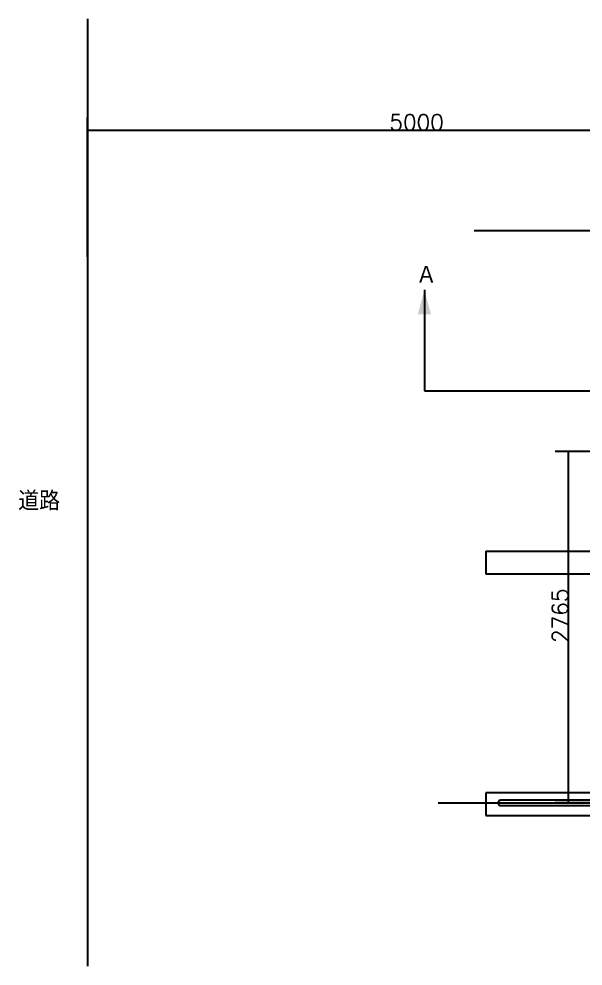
# Model space of a CAD drawing. Extents: x -22351 to 30820, y -9 to 16424.
# Drawn here: x -22351 to -17912, y 5613 to 13064 of the extents above; entities that cross this region are included whole.
import ezdxf

# ---------------------------------------------------------------- set-up
doc = ezdxf.new("R2010")
doc.units = 0
doc.header["$LTSCALE"] = 50
doc.header["$MEASUREMENT"] = 0
doc.layers.get('0').update_dxf_attribs({"linetype": 'CONTINUOUS'})
doc.styles.get("Standard").update_dxf_attribs({"font": 'txt', "bigfont": 'bigfont.shx'})

msp = doc.modelspace()

# ---------------------------------------------------------------- linework, layer by layer
at = {"linetype": 'ByBlock'}
for p, q in [((-21811, 13064.4), (-21811, 5613.3)), ((-21811, 11193.2), (-21811, 12288.1)), ((-16811, 12188.1), (-21811, 12188.1)), ((-4125, 11397.3), (-18770, 11397.3)), ((-19160.7, 10932.7), (-19160.7, 10932.7)), ((-19160.7, 10932.7), (-19160.7, 10139)), ((-19160.7, 10139), (-17509.2, 10139)), ((-16715.4, 9662.3), (-18130.6, 9662.3)), ((-18030.6, 9662.3), (-18030.6, 6897.3)), ((-18676, 8877.3), (-18676, 8697.3)), ((-18676, 8877.3), (-16811, 8877.3)), ((-16811, 8697.3), (-18676, 8697.3)), ((-15911, 6977.3), (-18676, 6977.3)), ((-18676, 6977.3), (-18676, 6797.3)), ((-19052.5, 6897.3), (-4046.2, 6897.3)), ((-15911, 6917.3), (-18561.7, 6917.3)), ((-18561.7, 6877.3), (-15911, 6877.3)), ((-16715.4, 6897.3), (-18130.6, 6897.3)), ((-18676, 6797.3), (-15911, 6797.3))]:
    msp.add_line(p, q, dxfattribs=at)
msp.add_arc((-18561.7, 6897.3), 20, 83.92891, 276.07109, dxfattribs=at)
for p in [(-21811, 12188.1), (-18030.6, 9662.3), (-18030.6, 6897.3)]:
    msp.add_point(p, dxfattribs=at)
msp.add_solid([(-19212.4, 10739.5), (-19160.7, 10932.7), (-19108.9, 10739.5)], dxfattribs=at)

# ---------------------------------------------------------------- texts
for s, height, p in [('5000', 125, (-19436, 12188.1)), ('Ａ', 150, (-19227.7, 10974.7)), ('道路', 150, (-22356.5, 9197.4))]:
    msp.add_text(s, height=height, dxfattribs=at).set_placement(p)
msp.add_text('2765', height=125, rotation=90, dxfattribs=at).set_placement((-18030.6, 8154.8))

doc.saveas('drawing.dxf')
